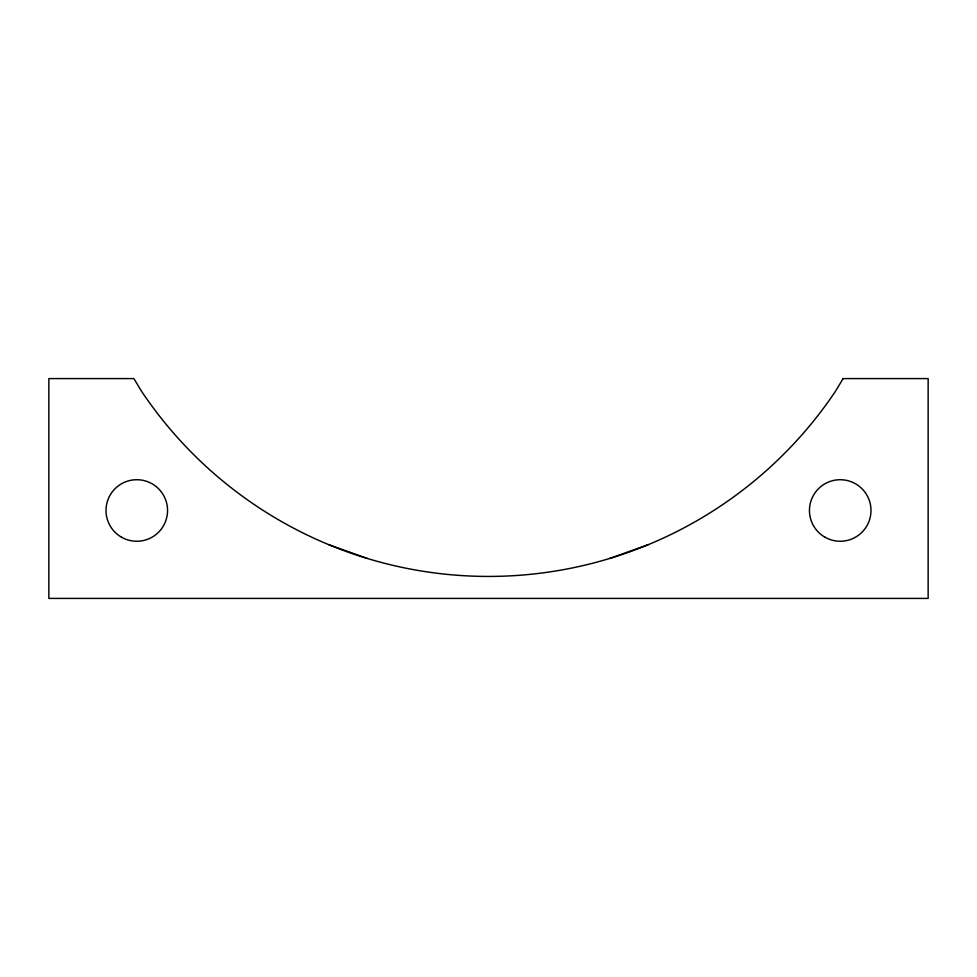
<?xml version="1.0" encoding="UTF-8"?>
<svg xmlns="http://www.w3.org/2000/svg" width="977" height="977" viewBox="0 0 977 977"><rect width="100%" height="100%" fill="white"/><g stroke="black" fill="none" stroke-linecap="round" stroke-linejoin="round"><path stroke-width="1.47" d="M609.746 558.441L648.337 544.641M328.663 544.641L367.254 558.441M843.102 378.587L835.775 390.812A417.667 417.667 0 0 1 141.225 390.812L133.898 378.587L48.85 378.587L48.85 598.413L928.15 598.413L928.15 378.587L843.102 378.587M121.392 537.13A30.775 30.775 0 0 0 167.555 510.482A30.775 30.775 0 0 0 121.392 483.835A30.775 30.775 0 0 0 121.392 537.13M824.832 537.13A30.775 30.775 0 0 0 870.995 510.482A30.775 30.775 0 0 0 824.832 483.835A30.775 30.775 0 0 0 824.832 537.13"/></g></svg>
